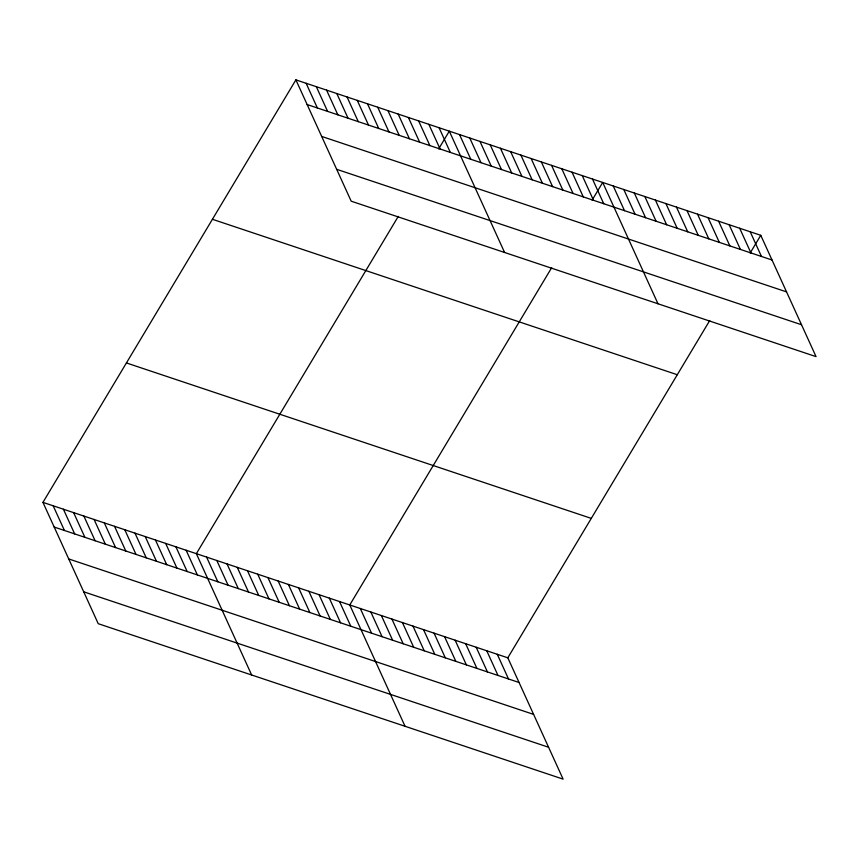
<?xml version="1.0" encoding="UTF-8"?>
<svg xmlns="http://www.w3.org/2000/svg" width="859" height="859" viewBox="0 0 859 859"><rect width="100%" height="100%" fill="white"/><g stroke="black" fill="none" stroke-linecap="round" stroke-linejoin="round"><path stroke-width="1.29" d="M42.95 502.375L507.809 657.811L563.107 779.134L98.237 623.698L42.95 502.375L295.893 79.866L760.763 235.302L816.05 356.625L351.191 201.189L295.893 79.866M398.286 216.371L196.357 553.668L251.644 674.991M438.702 148.865L449.3 131.159L504.598 252.482M551.693 267.664L349.763 604.961L405.051 726.284M592.109 200.158L602.707 182.452L657.994 303.775M507.809 657.811L709.749 320.514M750.165 253.008L760.763 235.302M307.146 104.551L772.016 259.998M321.685 136.441L786.543 291.888M336.653 169.298L801.522 324.745M212.431 219.292L677.289 374.728M126.423 362.949L591.282 518.385M54.203 527.061L519.061 682.497M68.731 558.951L533.6 714.387M83.71 591.808L548.568 747.244M750.218 231.78L761.471 256.476M739.685 228.258L750.938 252.943M729.151 224.736L740.404 249.421M718.607 221.214L729.86 245.899M708.074 217.692L719.327 242.378M697.54 214.17L708.793 238.856M687.007 210.648L698.249 235.334M676.462 207.116L687.715 231.812M665.929 203.594L677.182 228.29M655.396 200.072L666.638 224.757M644.851 196.55L656.104 221.235M634.318 193.028L645.571 217.714M623.784 189.506L635.037 214.192M613.24 185.984L624.493 210.67M592.485 179.037L603.727 203.723M582.252 175.623L593.505 200.308M572.03 172.197L583.282 196.883M561.797 168.783L573.05 193.468M551.575 165.357L562.828 190.043M541.342 161.943L552.595 186.628M531.12 158.518L542.373 183.203M520.887 155.103L532.14 179.789M510.665 151.678L521.918 176.363M500.443 148.263L511.685 172.949M490.21 144.838L501.463 169.524M479.988 141.424L491.23 166.109M469.755 137.998L481.008 162.695M459.533 134.584L470.786 159.269M439.078 127.744L450.331 152.43M428.845 124.319L440.098 149.015M418.623 120.904L429.876 145.59M408.39 117.479L419.643 142.175M398.168 114.064L409.421 138.75M387.946 110.639L399.188 135.335M377.713 107.225L388.966 131.91M367.491 103.799L378.733 128.496M357.258 100.385L368.511 125.07M347.036 96.96L358.289 121.656M336.803 93.545L348.056 118.231M326.581 90.131L337.834 114.816M316.348 86.705L327.601 111.391M306.126 83.291L317.379 107.976M497.275 654.29L508.528 678.975M486.742 650.768L497.984 675.453M476.197 647.246L487.45 671.931M465.664 643.713L476.917 668.409M455.13 640.191L466.383 664.887M444.586 636.669L455.839 661.355M434.053 633.147L445.306 657.833M423.519 629.626L434.772 654.311M412.975 626.104L424.228 650.789M402.442 622.582L413.694 647.267M391.908 619.049L403.161 643.745M381.364 615.527L392.617 640.223M370.83 612.005L382.083 636.691M360.297 608.483L371.55 633.169M339.53 601.536L350.783 626.232M329.308 598.122L340.561 622.807M319.076 594.707L330.328 619.393M308.853 591.282L320.106 615.967M298.621 587.867L309.874 612.553M288.399 584.442L299.651 609.128M278.166 581.028L289.419 605.713M267.944 577.602L279.196 602.288M257.711 574.188L268.964 598.873M247.489 570.763L258.742 595.448M237.267 567.348L248.509 592.034M227.034 563.923L238.287 588.608M216.812 560.508L228.065 585.194M206.579 557.083L217.832 581.779M186.124 550.243L197.377 574.939M175.902 546.829L187.155 571.514M165.669 543.403L176.922 568.1M155.447 539.989L166.7 564.674M145.225 536.564L156.467 561.26M134.992 533.149L146.245 557.835M124.77 529.724L136.012 554.42M114.537 526.309L125.79 550.995M104.315 522.884L115.568 547.58M94.082 519.47L105.335 544.155M83.86 516.044L95.113 540.74M73.627 512.63L84.88 537.315M63.405 509.215L74.658 533.901M53.172 505.79L64.425 530.475"/></g></svg>
